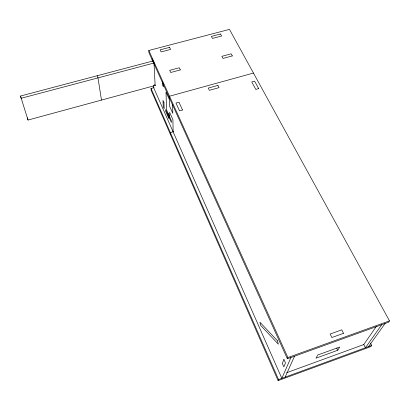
<?xml version="1.0" encoding="UTF-8"?>
<svg xmlns="http://www.w3.org/2000/svg" width="410" height="410" viewBox="0 0 410 410"><rect width="100%" height="100%" fill="white"/><g stroke="black" fill="none" stroke-linecap="round" stroke-linejoin="round"><path stroke-width="0.61" d="M370.507 343.185L371.696 345.451L370.84 346.629L278.093 380.613L278.544 379.558L151.023 88.463L154.109 87.622M287.364 358.786L287.902 357.525L389.5 320.866L229.472 29.387L148.799 50.481L148.922 52.618L287.364 358.786L388.48 322.275L389.5 320.866M290.957 357.494L281.839 378.353L153.673 87.74L153.54 85.224M285.129 377.144L294.534 356.198M337.789 350.248L339.746 347.024L317.724 355.024L316.028 358.166L337.789 350.248L336.712 348.064M376.236 326.555L363.783 344.559L286.631 372.721M381.695 324.725L365.433 347.741L363.665 344.333M368.564 346.593L385.092 323.5M278.544 379.558L371.696 345.451M173.44 131.738L170.365 132.62L170.406 134.393M253.457 73.067L169.514 96.217L169.566 98.267M153.391 60.864L20.5 96.037L28.029 120.048L155.349 85.454M154.129 62.991L21.182 98.267L20.5 96.037M148.799 50.481L287.902 357.525M153.299 61.469L154.001 63.027M154.688 84.496L155.139 85.516L154.037 63.652M278.093 380.613L151.131 90.318L151.023 88.463M97.149 75.753L97.98 77.89L101.48 100.091M27.362 117.865L28.029 120.048M152.125 58.799L152.259 61.315M162.319 81.667L162.432 84.757L163.405 86.91L163.277 83.215M168.131 113.416L168.182 115.271M168.817 116.712L168.864 118.546L165.696 111.392L165.64 109.542L171.395 122.523L171.354 120.683L166.532 109.824L165.999 92.04L169.315 99.384L169.474 105.923L172.794 113.329L172.636 104.417M169.735 117.04L169.622 112.299L172.902 119.653L173.117 131.83M283.925 359.483L282.3 363.429L283.828 366.847L285.483 362.947L283.925 359.483M343.518 333.33L331.869 337.517L330.137 334.022L341.761 329.86L343.518 333.33M182.511 109.972L179.513 110.813L175.972 103.048L178.945 102.218L182.511 109.972M258.674 88.601L255.804 89.406L251.771 81.964L254.62 81.17L258.674 88.601M217.93 85.403L208.265 88.073L209.377 90.323L219.063 87.637L217.93 85.403M180.328 69.91L170.709 72.498L169.699 70.33L179.298 67.752L180.328 69.91M232.311 55.914L222.973 58.43L221.866 56.319L231.184 53.818L232.311 55.914M169.591 47.365L160.166 49.835L161.135 51.911L170.575 49.431L169.591 47.365M220.549 34.004L211.391 36.408L212.457 38.427L221.631 36.018L220.549 34.004M277.57 340.879L259.904 322.224L260.632 325.335L278.323 344.185L277.57 340.879M163.944 102.49L163.001 100.368L163.226 106.6L164.159 108.711L163.944 102.49"/></g></svg>
